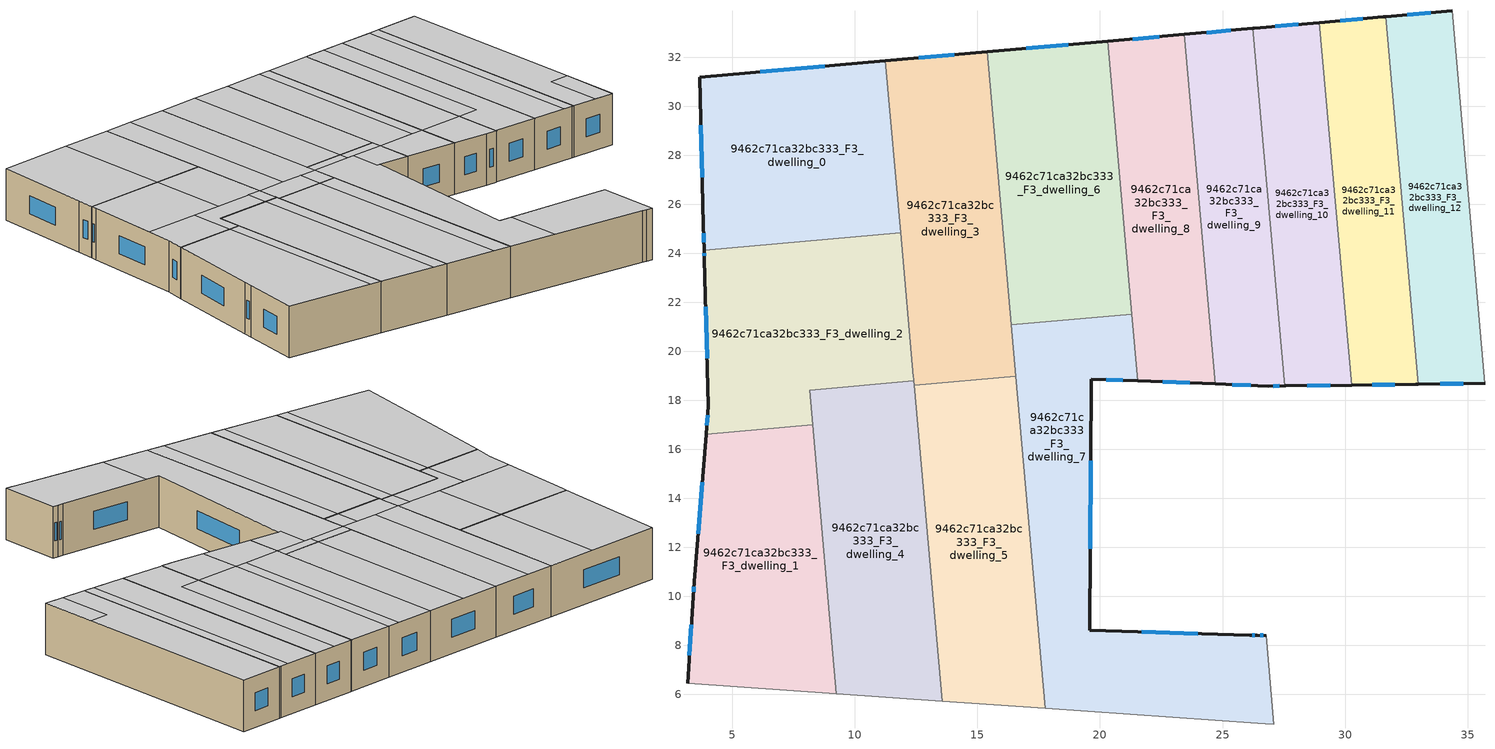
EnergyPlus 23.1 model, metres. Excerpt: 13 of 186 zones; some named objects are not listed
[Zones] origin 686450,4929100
9462c71ca32bc333_F3_dwelling_0
 floor to 9462c71ca32bc333_F2_dwelling_0 (EU_floor_Construction): 11.25,31.85 11.87,24.83 3.85,24.12 3.82,25.14 3.66,31.18 z9
 wall outside (EU_wall_Construction): 11.25,31.85 3.66,31.18 3.82,25.14 3.85,24.12 z9:12
 wall to 9462c71ca32bc333_F3_dwelling_2 (EU_wall_Construction): 3.85,24.12 11.87,24.83 z9:12
 wall to 9462c71ca32bc333_F3_dwelling_3 (EU_wall_Construction): 11.87,24.83 11.25,31.85 z9:12
 window (EU_Window_Construction): 8.78,31.63 6.13,31.4 / 3.83,24.8 3.84,24.45 / 3.71,29.21 3.77,27.1 z9.98:11.02
 ceiling to 9462c71ca32bc333_F4_dwelling_13 (EU_floor_Construction): 8.77,24.55 8.15,31.57 3.66,31.18 3.82,25.14 3.85,24.12 z12
 ceiling to 9462c71ca32bc333_F4_dwelling_14 (EU_floor_Construction): 11.87,24.83 11.25,31.85 8.15,31.57 8.77,24.55 z12
9462c71ca32bc333_F3_dwelling_1
 floor to 9462c71ca32bc333_F2_dwelling_1 (EU_floor_Construction): 8.28,16.99 9.25,6.02 3.17,6.45 3.4,9.98 3.45,10.59 3.93,16.61 z9
 wall outside (EU_wall_Construction): 3.93,16.61 3.45,10.59 3.4,9.98 3.17,6.45 z9:12
 wall to 9462c71ca32bc333_F3_dwelling_2 (EU_wall_Construction): 8.28,16.99 3.93,16.61 z9:12
 wall adiabatic (EU_wall_Construction): 3.17,6.45 9.25,6.02 z9:12
 wall to 9462c71ca32bc333_F3_dwelling_4 (EU_wall_Construction): 9.25,6.02 8.28,16.99 z9:12
 window (EU_Window_Construction): 3.32,8.83 3.24,7.6 / 3.43,10.39 3.42,10.18 / 3.77,14.65 3.6,12.55 z9.98:11.02
 ceiling to 9462c71ca32bc333_F4_dwelling_0 (EU_floor_Construction): 8.55,6.07 7.59,16.93 3.93,16.61 3.45,10.59 3.4,9.98 3.17,6.45 z12
 ceiling to 9462c71ca32bc333_F4_dwelling_1 (EU_floor_Construction): 9.25,6.02 8.28,16.99 7.59,16.93 8.55,6.07 z12
9462c71ca32bc333_F3_dwelling_10
 floor to 9462c71ca32bc333_F2_dwelling_10 (EU_floor_Construction): 28.96,33.41 30.27,18.62 27.58,18.59 27.53,18.59 26.24,33.17 26.29,33.18 z9
 wall outside (EU_wall_Construction): 28.96,33.41 26.29,33.18 26.24,33.17 / 27.53,18.59 27.58,18.59 30.27,18.62 z9:12
 wall to 9462c71ca32bc333_F3_dwelling_11 (EU_wall_Construction): 30.27,18.62 28.96,33.41 z9:12
 wall to 9462c71ca32bc333_F3_dwelling_9 (EU_wall_Construction): 26.24,33.17 27.53,18.59 z9:12
 window (EU_Window_Construction): 28.09,33.34 27.16,33.25 / 28.45,18.6 29.39,18.61 z9.98:11.02
 ceiling to 9462c71ca32bc333_F4_dwelling_17 (EU_floor_Construction): 28.58,21.55 27.54,33.29 26.29,33.18 26.25,33.17 27.28,21.44 z12
 ceiling to 9462c71ca32bc333_F4_dwelling_18 (EU_floor_Construction): 30.26,18.62 28.96,33.41 27.54,33.29 28.58,21.55 27.28,21.44 27.53,18.59 27.58,18.59 z12
9462c71ca32bc333_F3_dwelling_11
 floor to 9462c71ca32bc333_F2_dwelling_11 (EU_floor_Construction): 31.66,33.65 32.99,18.65 32.89,18.65 30.27,18.62 28.96,33.41 31.56,33.64 z9
 wall outside (EU_wall_Construction): 31.66,33.65 31.56,33.64 28.96,33.41 / 30.27,18.62 32.89,18.65 32.99,18.65 z9:12
 wall to 9462c71ca32bc333_F3_dwelling_12 (EU_wall_Construction): 32.99,18.65 31.66,33.65 z9:12
 window (EU_Window_Construction): 30.72,33.57 29.8,33.49 / 31.12,18.63 32.04,18.64 z9.98:11.02
 ceiling to 9462c71ca32bc333_F4_dwelling_19 (EU_floor_Construction): 32.99,18.65 31.66,33.65 31,33.59 32.32,18.64 32.89,18.65 z12
 ceiling to 9462c71ca32bc333_F4_dwelling_18 (EU_floor_Construction): 32.32,18.64 31,33.59 28.96,33.41 30.26,18.62 z12
9462c71ca32bc333_F3_dwelling_12
 floor to 9462c71ca32bc333_F2_dwelling_12 (EU_floor_Construction): 34.37,33.89 35.71,18.69 32.99,18.65 31.66,33.65 z9
 wall outside (EU_wall_Construction): 32.99,18.65 35.71,18.69 / 34.37,33.89 31.66,33.65 z9:12
 wall to 9462c71ca32bc333_F3_dwelling_13 (EU_wall_Construction): 35.71,18.69 34.37,33.89 z9:12
 window (EU_Window_Construction): 33.87,18.66 34.83,18.68 / 33.49,33.81 32.54,33.73 z9.98:11.02
 ceiling to 9462c71ca32bc333_F4_dwelling_7 (EU_floor_Construction): 35.71,18.69 35.4,22.15 34.21,22.05 34.51,18.67 z12
 ceiling to 9462c71ca32bc333_F4_dwelling_19 (EU_floor_Construction): 34.51,18.67 34.21,22.05 35.4,22.15 34.37,33.89 31.66,33.65 32.99,18.65 z12
9462c71ca32bc333_F3_dwelling_2
 floor to 9462c71ca32bc333_F2_dwelling_2 (EU_floor_Construction): 11.87,24.83 12.39,18.96 12.39,18.87 12.4,18.79 8.15,18.41 8.28,16.99 3.93,16.61 4.02,17.77 3.86,23.78 3.85,24.12 z9
 wall outside (EU_wall_Construction): 3.85,24.12 3.86,23.78 4.02,17.77 3.93,16.61 z9:12
 wall to 9462c71ca32bc333_F3_dwelling_3 (EU_wall_Construction): 12.4,18.79 12.39,18.87 12.39,18.95 / 12.39,18.96 11.87,24.83 z9:12
 wall to 9462c71ca32bc333_F3_dwelling_4 (EU_wall_Construction): 8.28,16.99 8.15,18.41 12.4,18.79 z9:12
 window (EU_Window_Construction): 3.99,17.39 3.96,16.99 / 3.91,21.82 3.97,19.72 / 3.85,24.01 3.86,23.89 z9.98:11.02
 ceiling to 9462c71ca32bc333_F4_dwelling_2 (EU_floor_Construction): 12.4,18.79 12.39,18.87 12.39,18.96 12.28,20.11 11.44,20.03 11.56,18.72 z12
 ceiling to 9462c71ca32bc333_F4_dwelling_13 (EU_floor_Construction): 9.18,19.83 8.77,24.55 3.85,24.12 3.86,23.78 3.98,19.37 z12
 ceiling to 9462c71ca32bc333_F4_dwelling_0 (EU_floor_Construction): 7.59,16.93 7.35,19.67 3.98,19.37 4.02,17.77 3.93,16.61 z12
 ceiling to 9462c71ca32bc333_F4_dwelling_14 (EU_floor_Construction): 12.28,20.11 11.87,24.83 8.77,24.55 9.18,19.83 z12
 ceiling to 9462c71ca32bc333_F4_dwelling_1 (EU_floor_Construction): 11.56,18.72 11.44,20.03 7.35,19.67 7.59,16.93 8.28,16.99 8.15,18.41 z12
9462c71ca32bc333_F3_dwelling_3
 floor to 9462c71ca32bc333_F2_dwelling_3 (EU_floor_Construction): 15.39,32.21 16.56,18.99 12.41,18.62 12.4,18.79 12.39,18.87 12.39,18.96 11.25,31.85 z9
 wall outside (EU_wall_Construction): 15.39,32.21 11.25,31.85 z9:12
 wall to 9462c71ca32bc333_F3_dwelling_6 (EU_wall_Construction): 16.38,21.08 15.39,32.21 z9:12
 wall to 9462c71ca32bc333_F3_dwelling_5 (EU_wall_Construction): 12.42,18.62 16.56,18.99 z9:12
 wall to 9462c71ca32bc333_F3_dwelling_4 (EU_wall_Construction): 12.4,18.79 12.41,18.62 z9:12
 wall to 9462c71ca32bc333_F3_dwelling_7 (EU_wall_Construction): 16.56,18.99 16.38,21.08 z9:12
 window (EU_Window_Construction): 14.04,32.09 12.59,31.97 z9.98:11.02
 ceiling to 9462c71ca32bc333_F4_dwelling_15 (EU_floor_Construction): 16.43,20.48 15.39,32.21 13,32 14.03,20.26 z12
 ceiling to 9462c71ca32bc333_F4_dwelling_14 (EU_floor_Construction): 14.03,20.26 13,32 11.25,31.85 12.29,20.11 z12
 ceiling to 9462c71ca32bc333_F4_dwelling_2 (EU_floor_Construction): 15.48,18.89 15.35,20.38 12.29,20.11 12.39,18.96 12.39,18.87 12.4,18.79 12.42,18.62 z12
 ceiling to 9462c71ca32bc333_F4_dwelling_3 (EU_floor_Construction): 16.56,18.99 16.43,20.48 15.35,20.38 15.48,18.89 z12
9462c71ca32bc333_F3_dwelling_4
 floor to 9462c71ca32bc333_F2_dwelling_4 (EU_floor_Construction): 12.42,18.62 13.56,5.72 9.25,6.02 8.15,18.41 12.4,18.79 z9
 wall adiabatic (EU_wall_Construction): 9.25,6.02 13.56,5.72 z9:12
 wall to 9462c71ca32bc333_F3_dwelling_5 (EU_wall_Construction): 13.56,5.72 12.42,18.62 z9:12
 ceiling to 9462c71ca32bc333_F4_dwelling_1 (EU_floor_Construction): 12.7,5.78 11.56,18.72 8.15,18.41 9.25,6.02 z12
 ceiling to 9462c71ca32bc333_F4_dwelling_2 (EU_floor_Construction): 13.56,5.72 12.42,18.62 12.4,18.79 11.56,18.72 12.7,5.78 z12
9462c71ca32bc333_F3_dwelling_5
 floor to 9462c71ca32bc333_F2_dwelling_5 (EU_floor_Construction): 16.56,18.99 17.76,5.43 13.56,5.72 12.42,18.62 z9
 wall adiabatic (EU_wall_Construction): 13.56,5.72 17.76,5.43 z9:12
 wall to 9462c71ca32bc333_F3_dwelling_7 (EU_wall_Construction): 17.76,5.43 16.56,18.99 z9:12
 ceiling to 9462c71ca32bc333_F4_dwelling_2 (EU_floor_Construction): 16.66,5.51 15.48,18.89 12.42,18.62 13.56,5.72 z12
 ceiling adiabatic (EU_roof_Construction): 17.76,5.43 16.56,18.99 15.48,18.89 16.66,5.51 z12
9462c71ca32bc333_F3_dwelling_6
 floor to 9462c71ca32bc333_F2_dwelling_6 (EU_floor_Construction): 20.31,32.65 21.3,21.51 16.38,21.08 15.39,32.21 z9
 wall outside (EU_wall_Construction): 20.31,32.65 15.39,32.21 z9:12
 wall to 9462c71ca32bc333_F3_dwelling_7 (EU_wall_Construction): 16.38,21.08 21.3,21.51 z9:12
 wall to 9462c71ca32bc333_F3_dwelling_8 (EU_wall_Construction): 21.3,21.51 20.31,32.65 z9:12
 window (EU_Window_Construction): 18.71,32.51 16.99,32.36 z9.98:11.02
 ceiling to 9462c71ca32bc333_F4_dwelling_15 (EU_floor_Construction): 18.83,21.3 17.84,32.43 15.39,32.21 16.38,21.08 z12
 ceiling to 9462c71ca32bc333_F4_dwelling_16 (EU_floor_Construction): 21.3,21.51 20.31,32.65 17.84,32.43 18.83,21.3 z12
9462c71ca32bc333_F3_dwelling_7
 floor to 9462c71ca32bc333_F2_dwelling_7 (EU_floor_Construction): 21.3,21.51 21.54,18.79 19.65,18.87 19.59,8.61 26.12,8.42 26.42,8.41 26.78,8.4 27.09,4.78 26.74,4.8 26.44,4.83 17.76,5.43 16.38,21.08 z9
 wall outside (EU_wall_Construction): 26.78,8.4 26.42,8.41 26.12,8.42 19.59,8.61 19.65,18.87 21.54,18.79 z9:12
 wall adiabatic (EU_wall_Construction): 17.76,5.43 26.44,4.83 26.74,4.8 27.09,4.78 z9:12
 wall to 9462c71ca32bc333_F3_dwelling_14 (EU_wall_Construction): 27.09,4.78 26.78,8.4 z9:12
 wall to 9462c71ca32bc333_F3_dwelling_8 (EU_wall_Construction): 21.54,18.79 21.3,21.51 z9:12
 window (EU_Window_Construction): 20.26,18.84 20.93,18.82 / 19.61,11.94 19.63,15.53 / 24,8.48 21.71,8.55 / 26.32,8.41 26.22,8.42 / 26.66,8.4 26.54,8.41 z9.98:11.02
 ceiling to 9462c71ca32bc333_F4_dwelling_3 (EU_floor_Construction): 20.69,5.23 20.4,8.58 19.59,8.61 19.65,18.87 19.48,18.87 19.32,20.73 16.43,20.48 17.76,5.43 z12
 ceiling to 9462c71ca32bc333_F4_dwelling_4 (EU_floor_Construction): 27.09,4.78 26.78,8.4 20.4,8.58 20.69,5.23 26.44,4.83 26.59,4.82 26.98,4.79 z12
 ceiling to 9462c71ca32bc333_F4_dwelling_15 (EU_floor_Construction): 18.88,20.69 18.83,21.3 16.38,21.08 16.43,20.48 z12
 ceiling to 9462c71ca32bc333_F4_dwelling_16 (EU_floor_Construction): 21.35,20.91 21.3,21.51 18.83,21.3 18.88,20.69 z12
 ceiling to 9462c71ca32bc333_F4_dwelling_18 (EU_floor_Construction): 21.54,18.79 21.35,20.91 19.32,20.73 19.48,18.88 19.65,18.87 z12
9462c71ca32bc333_F3_dwelling_8
 floor to 9462c71ca32bc333_F2_dwelling_8 (EU_floor_Construction): 23.44,32.92 24.7,18.66 21.54,18.79 20.31,32.65 z9
 wall outside (EU_wall_Construction): 23.44,32.92 20.31,32.65 / 21.54,18.79 24.7,18.66 z9:12
 wall to 9462c71ca32bc333_F3_dwelling_9 (EU_wall_Construction): 24.7,18.66 23.44,32.92 z9:12
 window (EU_Window_Construction): 22.42,32.84 21.33,32.74 / 22.57,18.75 23.67,18.71 z9.98:11.02
 ceiling adiabatic (EU_roof_Construction): 23.73,21.12 22.69,32.86 20.31,32.65 21.35,20.91 z12
 ceiling to 9462c71ca32bc333_F4_dwelling_17 (EU_floor_Construction): 24.47,21.19 23.44,32.92 22.69,32.86 23.73,21.12 z12
 ceiling to 9462c71ca32bc333_F4_dwelling_18 (EU_floor_Construction): 24.7,18.66 24.47,21.19 21.35,20.91 21.54,18.79 z12
9462c71ca32bc333_F3_dwelling_9
 floor to 9462c71ca32bc333_F2_dwelling_9 (EU_floor_Construction): 26.24,33.17 27.53,18.59 26.86,18.58 24.7,18.66 23.44,32.92 z9
 wall outside (EU_wall_Construction): 26.24,33.17 23.44,32.92 / 24.7,18.66 26.86,18.58 27.53,18.59 z9:12
 window (EU_Window_Construction): 25.33,33.09 24.35,33.01 / 27.08,18.58 27.31,18.58 / 25.4,18.64 26.16,18.61 z9.98:11.02
 ceiling to 9462c71ca32bc333_F4_dwelling_17 (EU_floor_Construction): 27.28,21.43 26.24,33.17 23.44,32.92 24.47,21.19 z12
 ceiling to 9462c71ca32bc333_F4_dwelling_18 (EU_floor_Construction): 27.53,18.59 27.28,21.43 24.47,21.19 24.7,18.66 26.86,18.58 z12
[Building]
EU S2 Campaign: North Axis=0; Terrain=City; Solar Distribution=FullExterior
[Site:Location]
Bologna: Latitude=44.5; Longitude=11.25; Time Zone=1; Elevation=37
[SizingPeriod:WeatherFileDays]
AnnualSizingPeriod: Begin Month=1; Begin Day of Month=1; End Month=12; End Day of Month=31; Day of Week for Start Day=Monday; Use Weather File Daylight Saving Period=No; Use Weather File Rain and Snow Indicators=No
[MATERIAL]
EU_InternalMass_Material: Roughness=MediumRough; Thickness=0.1; Conductivity=1; Density=1800; Specific Heat=900; Thermal Absorptance=0.9; Solar Absorptance=0.7; Visible Absorptance=0.7
[MATERIAL:NOMASS] Roughness=MediumRough; Thermal Absorptance=0.9; Solar Absorptance=0.7; Visible Absorptance=0.7
Name | Thermal Resistance
EU_wall_NoMass | 0.905828
EU_roof_NoMass | 0.37593
EU_floor_NoMass | 0.67114
[WINDOWMATERIAL:SIMPLEGLAZINGSYSTEM]
EU_Window_SimpleGlazing: UFactor=4.52486; Solar Heat Gain Coefficient=0.85; Visible Transmittance=0.85
[CONSTRUCTION]
EU_wall_Construction: EU_wall_NoMass
EU_roof_Construction: EU_roof_NoMass
EU_floor_Construction: EU_floor_NoMass
EU_Window_Construction: EU_Window_SimpleGlazing
EU_InternalMass_Construction: EU_InternalMass_Material
[ZONE] Type=1; Multiplier=1; Ceiling Height=autocalculate; Floor Area=autocalculate; Part of Total Floor Area=Yes
Name | Volume
9462c71ca32bc333_F3_dwelling_0 | 165.712
9462c71ca32bc333_F3_dwelling_1 | 165.73
9462c71ca32bc333_F3_dwelling_10 | 120.591
9462c71ca32bc333_F3_dwelling_11 | 121.924
9462c71ca32bc333_F3_dwelling_12 | 123.392
9462c71ca32bc333_F3_dwelling_2 | 167.846
9462c71ca32bc333_F3_dwelling_3 | 165.743
9462c71ca32bc333_F3_dwelling_4 | 163.589
9462c71ca32bc333_F3_dwelling_5 | 165.731
9462c71ca32bc333_F3_dwelling_6 | 165.707
9462c71ca32bc333_F3_dwelling_7 | 211.427
9462c71ca32bc333_F3_dwelling_8 | 132.656
9462c71ca32bc333_F3_dwelling_9 | 122.54
[INTERNALMASS] Construction=EU_InternalMass_Construction
Name | Zone or ZoneList | Surface Area
9462c71ca32bc333_F3_dwelling_0_EU_InternalMass | 9462c71ca32bc333_F3_dwelling_0 | 55.2366
9462c71ca32bc333_F3_dwelling_1_EU_InternalMass | 9462c71ca32bc333_F3_dwelling_1 | 55.2414
9462c71ca32bc333_F3_dwelling_2_EU_InternalMass | 9462c71ca32bc333_F3_dwelling_2 | 55.9515
9462c71ca32bc333_F3_dwelling_3_EU_InternalMass | 9462c71ca32bc333_F3_dwelling_3 | 55.2484
9462c71ca32bc333_F3_dwelling_4_EU_InternalMass | 9462c71ca32bc333_F3_dwelling_4 | 54.5355
9462c71ca32bc333_F3_dwelling_5_EU_InternalMass | 9462c71ca32bc333_F3_dwelling_5 | 55.2427
9462c71ca32bc333_F3_dwelling_6_EU_InternalMass | 9462c71ca32bc333_F3_dwelling_6 | 55.236
9462c71ca32bc333_F3_dwelling_7_EU_InternalMass | 9462c71ca32bc333_F3_dwelling_7 | 70.4787
9462c71ca32bc333_F3_dwelling_8_EU_InternalMass | 9462c71ca32bc333_F3_dwelling_8 | 44.2184
9462c71ca32bc333_F3_dwelling_9_EU_InternalMass | 9462c71ca32bc333_F3_dwelling_9 | 40.8458
9462c71ca32bc333_F3_dwelling_10_EU_InternalMass | 9462c71ca32bc333_F3_dwelling_10 | 40.1979
9462c71ca32bc333_F3_dwelling_11_EU_InternalMass | 9462c71ca32bc333_F3_dwelling_11 | 40.6408
9462c71ca32bc333_F3_dwelling_12_EU_InternalMass | 9462c71ca32bc333_F3_dwelling_12 | 41.1321
[OTHEREQUIPMENT] Fuel Type=Electricity; Design Level Calculation Method=Watts/Area; Power per Zone Floor Area=1; Fraction Latent=0; Fraction Radiant=0; Fraction Lost=0; Carbon Dioxide Generation Rate=0; EndUse Subcategory=EU_Step8_InternalGains
Name | Zone or ZoneList or Space or SpaceList | Schedule
EU_Step8_InternalGain_9462c71ca32bc333_F3_dwelling_0_f000 | 9462c71ca32bc333_F3_dwelling_0 | EU_Step8_GainSchedule_9462c71ca32bc333_F3_dwelling_0_f000
EU_Step8_InternalGain_9462c71ca32bc333_F3_dwelling_1_f000 | 9462c71ca32bc333_F3_dwelling_1 | EU_Step8_GainSchedule_9462c71ca32bc333_F3_dwelling_1_f000
EU_Step8_InternalGain_9462c71ca32bc333_F3_dwelling_2_f000 | 9462c71ca32bc333_F3_dwelling_2 | EU_Step8_GainSchedule_9462c71ca32bc333_F3_dwelling_2_f000
EU_Step8_InternalGain_9462c71ca32bc333_F3_dwelling_3_f000 | 9462c71ca32bc333_F3_dwelling_3 | EU_Step8_GainSchedule_9462c71ca32bc333_F3_dwelling_3_f000
EU_Step8_InternalGain_9462c71ca32bc333_F3_dwelling_4_f000 | 9462c71ca32bc333_F3_dwelling_4 | EU_Step8_GainSchedule_9462c71ca32bc333_F3_dwelling_4_f000
EU_Step8_InternalGain_9462c71ca32bc333_F3_dwelling_5_f000 | 9462c71ca32bc333_F3_dwelling_5 | EU_Step8_GainSchedule_9462c71ca32bc333_F3_dwelling_5_f000
EU_Step8_InternalGain_9462c71ca32bc333_F3_dwelling_6_f000 | 9462c71ca32bc333_F3_dwelling_6 | EU_Step8_GainSchedule_9462c71ca32bc333_F3_dwelling_6_f000
EU_Step8_InternalGain_9462c71ca32bc333_F3_dwelling_7_f000 | 9462c71ca32bc333_F3_dwelling_7 | EU_Step8_GainSchedule_9462c71ca32bc333_F3_dwelling_7_f000
EU_Step8_InternalGain_9462c71ca32bc333_F3_dwelling_8_f000 | 9462c71ca32bc333_F3_dwelling_8 | EU_Step8_GainSchedule_9462c71ca32bc333_F3_dwelling_8_f000
EU_Step8_InternalGain_9462c71ca32bc333_F3_dwelling_9_f000 | 9462c71ca32bc333_F3_dwelling_9 | EU_Step8_GainSchedule_9462c71ca32bc333_F3_dwelling_9_f000
EU_Step8_InternalGain_9462c71ca32bc333_F3_dwelling_10_f000 | 9462c71ca32bc333_F3_dwelling_10 | EU_Step8_GainSchedule_9462c71ca32bc333_F3_dwelling_10_f000
EU_Step8_InternalGain_9462c71ca32bc333_F3_dwelling_11_f000 | 9462c71ca32bc333_F3_dwelling_11 | EU_Step8_GainSchedule_9462c71ca32bc333_F3_dwelling_11_f000
EU_Step8_InternalGain_9462c71ca32bc333_F3_dwelling_12_f000 | 9462c71ca32bc333_F3_dwelling_12 | EU_Step8_GainSchedule_9462c71ca32bc333_F3_dwelling_12_f000
[ZONEVENTILATION:DESIGNFLOWRATE] Schedule=EU_AlwaysOn; Design Flow Rate Calculation Method=AirChanges/Hour; Air Changes per Hour=0.73129; Ventilation Type=Natural; Fan Pressure Rise=0; Fan Total Efficiency=1; Constant Term Coefficient=1; Temperature Term Coefficient=0; Velocity Term Coefficient=0; Velocity Squared Term Coefficient=0; Minimum Indoor Temperature=-100; Maximum Indoor Temperature=100; Delta Temperature=-100; Minimum Outdoor Temperature=-100; Maximum Outdoor Temperature=100; Maximum Wind Speed=40
Name | Zone or ZoneList or Space or SpaceList
EU_ConstantAir_9462c71ca32bc333_F3_dwelling_0 | 9462c71ca32bc333_F3_dwelling_0
EU_ConstantAir_9462c71ca32bc333_F3_dwelling_1 | 9462c71ca32bc333_F3_dwelling_1
EU_ConstantAir_9462c71ca32bc333_F3_dwelling_2 | 9462c71ca32bc333_F3_dwelling_2
EU_ConstantAir_9462c71ca32bc333_F3_dwelling_3 | 9462c71ca32bc333_F3_dwelling_3
EU_ConstantAir_9462c71ca32bc333_F3_dwelling_4 | 9462c71ca32bc333_F3_dwelling_4
EU_ConstantAir_9462c71ca32bc333_F3_dwelling_5 | 9462c71ca32bc333_F3_dwelling_5
EU_ConstantAir_9462c71ca32bc333_F3_dwelling_6 | 9462c71ca32bc333_F3_dwelling_6
EU_ConstantAir_9462c71ca32bc333_F3_dwelling_7 | 9462c71ca32bc333_F3_dwelling_7
EU_ConstantAir_9462c71ca32bc333_F3_dwelling_8 | 9462c71ca32bc333_F3_dwelling_8
EU_ConstantAir_9462c71ca32bc333_F3_dwelling_9 | 9462c71ca32bc333_F3_dwelling_9
EU_ConstantAir_9462c71ca32bc333_F3_dwelling_10 | 9462c71ca32bc333_F3_dwelling_10
EU_ConstantAir_9462c71ca32bc333_F3_dwelling_11 | 9462c71ca32bc333_F3_dwelling_11
EU_ConstantAir_9462c71ca32bc333_F3_dwelling_12 | 9462c71ca32bc333_F3_dwelling_12
[HVACTEMPLATE:ZONE:IDEALLOADSAIRSYSTEM] System Availability Schedule=EU_AlwaysOn; Maximum Heating Supply Air Temperature=50; Minimum Cooling Supply Air Temperature=13; Maximum Heating Supply Air Humidity Ratio=0.0156; Minimum Cooling Supply Air Humidity Ratio=0.0077; Heating Limit=NoLimit; Cooling Limit=NoLimit; Heating Availability Schedule=EU_AlwaysOn; Cooling Availability Schedule=EU_CoolingOff; Dehumidification Control Type=ConstantSensibleHeatRatio; Cooling Sensible Heat Ratio=0.7; Dehumidification Setpoint=60; Humidification Control Type=None; Humidification Setpoint=30; Outdoor Air Method=None; Outdoor Air Flow Rate per Person=0.00944; Outdoor Air Flow Rate per Zone Floor Area=0; Outdoor Air Flow Rate per Zone=0; Demand Controlled Ventilation Type=None; Outdoor Air Economizer Type=NoEconomizer; Heat Recovery Type=None; Sensible Heat Recovery Effectiveness=0.7; Latent Heat Recovery Effectiveness=0.65
Name | Template Thermostat
9462c71ca32bc333_F3_dwelling_0 | EU_HeatOnly_9462c71ca32bc333_F3_dwelling_0
9462c71ca32bc333_F3_dwelling_1 | EU_HeatOnly_9462c71ca32bc333_F3_dwelling_1
9462c71ca32bc333_F3_dwelling_2 | EU_HeatOnly_9462c71ca32bc333_F3_dwelling_2
9462c71ca32bc333_F3_dwelling_3 | EU_HeatOnly_9462c71ca32bc333_F3_dwelling_3
9462c71ca32bc333_F3_dwelling_4 | EU_HeatOnly_9462c71ca32bc333_F3_dwelling_4
9462c71ca32bc333_F3_dwelling_5 | EU_HeatOnly_9462c71ca32bc333_F3_dwelling_5
9462c71ca32bc333_F3_dwelling_6 | EU_HeatOnly_9462c71ca32bc333_F3_dwelling_6
9462c71ca32bc333_F3_dwelling_7 | EU_HeatOnly_9462c71ca32bc333_F3_dwelling_7
9462c71ca32bc333_F3_dwelling_8 | EU_HeatOnly_9462c71ca32bc333_F3_dwelling_8
9462c71ca32bc333_F3_dwelling_9 | EU_HeatOnly_9462c71ca32bc333_F3_dwelling_9
9462c71ca32bc333_F3_dwelling_10 | EU_HeatOnly_9462c71ca32bc333_F3_dwelling_10
9462c71ca32bc333_F3_dwelling_11 | EU_HeatOnly_9462c71ca32bc333_F3_dwelling_11
9462c71ca32bc333_F3_dwelling_12 | EU_HeatOnly_9462c71ca32bc333_F3_dwelling_12
[SIZING:ZONE] Zone Cooling Design Supply Air Temperature Input Method=SupplyAirTemperature; Zone Cooling Design Supply Air Temperature=13; Zone Heating Design Supply Air Temperature Input Method=SupplyAirTemperature; Zone Heating Design Supply Air Temperature=50; Zone Cooling Design Supply Air Humidity Ratio=0.008; Zone Heating Design Supply Air Humidity Ratio=0.008; Cooling Design Air Flow Method=DesignDay; Cooling Design Air Flow Rate=0; Cooling Minimum Air Flow per Zone Floor Area=0.000762; Cooling Minimum Air Flow=0; Cooling Minimum Air Flow Fraction=0.2; Heating Design Air Flow Method=DesignDay; Heating Design Air Flow Rate=0; Heating Maximum Air Flow per Zone Floor Area=0.002032; Heating Maximum Air Flow=0.141576; Heating Maximum Air Flow Fraction=0.3; Account for Dedicated Outdoor Air System=No; Dedicated Outdoor Air System Control Strategy=NeutralSupplyAir; Dedicated Outdoor Air Low Setpoint Temperature for Design=autosize; Dedicated Outdoor Air High Setpoint Temperature for Design=autosize; Zone Load Sizing Method=Sensible Load Only No Latent Load; Zone Latent Cooling Design Supply Air Humidity Ratio Input Method=HumidityRatioDifference; Zone Cooling Design Supply Air Humidity Ratio Difference=0.005; Zone Latent Heating Design Supply Air Humidity Ratio Input Method=HumidityRatioDifference; Zone Humidification Design Supply Air Humidity Ratio Difference=0.005
9462c71ca32bc333_F3_dwelling_0; 9462c71ca32bc333_F3_dwelling_1; 9462c71ca32bc333_F3_dwelling_2; 9462c71ca32bc333_F3_dwelling_3; 9462c71ca32bc333_F3_dwelling_4; 9462c71ca32bc333_F3_dwelling_5; 9462c71ca32bc333_F3_dwelling_6; 9462c71ca32bc333_F3_dwelling_7; 9462c71ca32bc333_F3_dwelling_8; 9462c71ca32bc333_F3_dwelling_9; 9462c71ca32bc333_F3_dwelling_10; 9462c71ca32bc333_F3_dwelling_11; 9462c71ca32bc333_F3_dwelling_12
[SCHEDULE:CONSTANT]
Name | Hourly Value
EU_AlwaysOn | 1
EU_CoolingOff | 0
[SCHEDULE:FILE] Column Number=1; Rows to Skip at Top=0; Number of Hours of Data=8760; Column Separator=Comma; Interpolate to Timestep=No; Minutes per Item=60; Adjust Schedule for Daylight Savings=Yes
Name | File
EU_Step8_GainSchedule_9462c71ca32bc333_F3_dwelling_0_f000 | ../../schedules/9462c71ca32bc333/9462c71ca32bc333_F3_dwelling_0_f000_gain.csv
EU_Step8_GainSchedule_9462c71ca32bc333_F3_dwelling_1_f000 | ../../schedules/9462c71ca32bc333/9462c71ca32bc333_F3_dwelling_1_f000_gain.csv
EU_Step8_GainSchedule_9462c71ca32bc333_F3_dwelling_2_f000 | ../../schedules/9462c71ca32bc333/9462c71ca32bc333_F3_dwelling_2_f000_gain.csv
EU_Step8_GainSchedule_9462c71ca32bc333_F3_dwelling_3_f000 | ../../schedules/9462c71ca32bc333/9462c71ca32bc333_F3_dwelling_3_f000_gain.csv
EU_Step8_GainSchedule_9462c71ca32bc333_F3_dwelling_4_f000 | ../../schedules/9462c71ca32bc333/9462c71ca32bc333_F3_dwelling_4_f000_gain.csv
EU_Step8_GainSchedule_9462c71ca32bc333_F3_dwelling_5_f000 | ../../schedules/9462c71ca32bc333/9462c71ca32bc333_F3_dwelling_5_f000_gain.csv
EU_Step8_GainSchedule_9462c71ca32bc333_F3_dwelling_6_f000 | ../../schedules/9462c71ca32bc333/9462c71ca32bc333_F3_dwelling_6_f000_gain.csv
EU_Step8_GainSchedule_9462c71ca32bc333_F3_dwelling_7_f000 | ../../schedules/9462c71ca32bc333/9462c71ca32bc333_F3_dwelling_7_f000_gain.csv
EU_Step8_GainSchedule_9462c71ca32bc333_F3_dwelling_8_f000 | ../../schedules/9462c71ca32bc333/9462c71ca32bc333_F3_dwelling_8_f000_gain.csv
EU_Step8_GainSchedule_9462c71ca32bc333_F3_dwelling_9_f000 | ../../schedules/9462c71ca32bc333/9462c71ca32bc333_F3_dwelling_9_f000_gain.csv
EU_Step8_GainSchedule_9462c71ca32bc333_F3_dwelling_10_f000 | ../../schedules/9462c71ca32bc333/9462c71ca32bc333_F3_dwelling_10_f000_gain.csv
EU_Step8_GainSchedule_9462c71ca32bc333_F3_dwelling_11_f000 | ../../schedules/9462c71ca32bc333/9462c71ca32bc333_F3_dwelling_11_f000_gain.csv
EU_Step8_GainSchedule_9462c71ca32bc333_F3_dwelling_12_f000 | ../../schedules/9462c71ca32bc333/9462c71ca32bc333_F3_dwelling_12_f000_gain.csv
